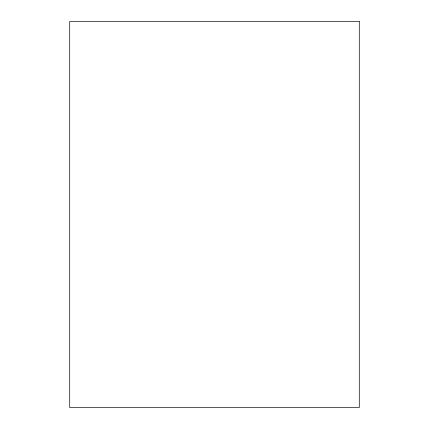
<?xml version="1.0" encoding="UTF-8"?>
<svg xmlns="http://www.w3.org/2000/svg" width="429" height="429" viewBox="0 0 429 429"><rect width="100%" height="100%" fill="white"/><g stroke="black" fill="none" stroke-linecap="round" stroke-linejoin="round"><path stroke-width="0.64" d="M359.288 21.45L69.713 21.45L69.713 407.55L359.288 407.55L359.288 21.45"/></g></svg>
